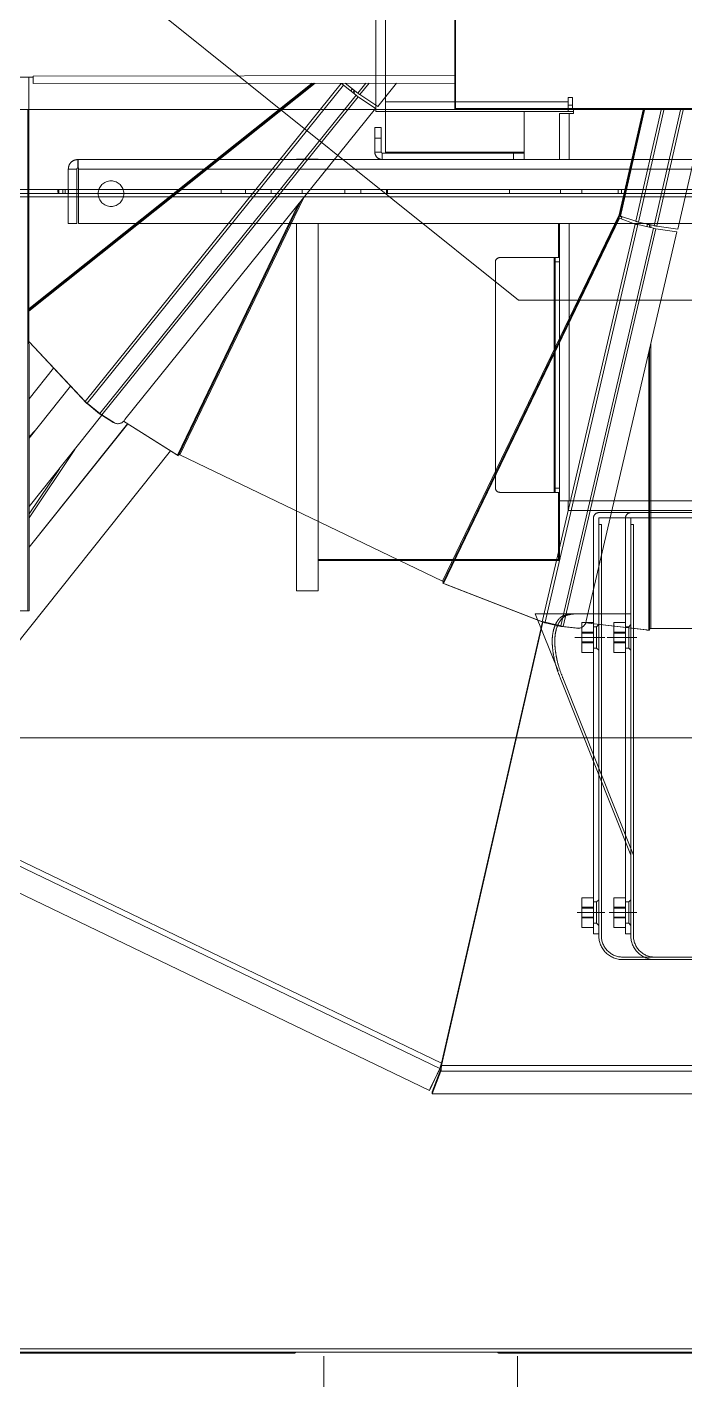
# Model space of a CAD drawing. Extents: x -681219 to -550379, y -242630 to -158199.
# Drawn here: x -668827 to -668519, y -218293 to -217659 of the extents above; entities that cross this region are included whole.
import ezdxf

# ---------------------------------------------------------------- set-up
doc = ezdxf.new("R2010")
doc.units = 0
doc.header["$LTSCALE"] = 1000
doc.linetypes.add('HIDDEN', pattern=[9.525, 6.35, -3.175])
doc.layers.get('0').update_dxf_attribs({"linetype": 'CONTINUOUS'})
doc.layers.add('buyer', color=6, linetype='CONTINUOUS', lineweight=0)

# ---------------------------------------------------------------- blocks, each defined once
blk = doc.blocks.new('A$Caddf9ae6')
at = {"color": 0, "linetype": 'HIDDEN'}
for p, q in [((320, -2185.51), (320, 836.49)), ((321.51, -2185.51), (321.51, 836.49)), ((321.51, -2185.51), (321.51, 836.49)), ((861.49, -2185.51), (861.49, 836.49)), ((863, -2185.51), (863, 836.49)), ((318, -737), (318, 776)), ((318, -737), (318, 776)), ((320, -2127), (320, 779)), ((575, 574.94), (575, -575.06)), ((575, 574.94), (575, -575.06)), ((280.5, -403), (280.5, 403)), ((304, -336.5), (304, 334.5)), ((308.5, -336.29), (308.5, 334.29)), ((334, -336.29), (334, 334.29)), ((863.5, -139.01), (863.5, 305.97)), ((728.68, -166.27), (728.69, 166.37)), ((731.26, 166.49), (731.26, -166.52)), ((741.93, -170.57), (741.93, 166.49)), ((280.16, -159.71), (279.84, 160.29)), ((370, 130.06), (370, -130.17)), ((464, -106.5), (464, 104.5)), ((468.5, -107), (468.5, 105)), ((677.82, -81.42), (677.82, 81.18)), ((679, -81.42), (679, 81.18)), ((523.89, -68.3), (523.89, 68.3)), ((677.82, -66.42), (677.82, 66.18)), ((679, -66.42), (679, 66.18)), ((280.04, -42.7), (336.66, -55.57)), ((469.5, -92.62), (469.5, -48.62)), ((469.5, -77.62), (469.5, -48.62)), ((472, -92.62), (472, -48.62)), ((472, -77.62), (472, -48.62)), ((280.05, -52.97), (335.24, -65.52)), ((335.01, -66.71), (280.06, -54.21)), ((336.66, -55.57), (335.24, -65.52)), ((336.56, -65.85), (337.96, -56.08)), ((337.96, -56.08), (520.21, -98.53)), ((280.06, -61.96), (333.32, -74.07)), ((332.98, -75.34), (280.06, -63.31)), ((335.01, -66.71), (333.32, -74.07)), ((334.52, -74.33), (336.24, -66.97)), ((334.53, -68.8), (334.54, -68.8)), ((334.54, -68.8), (335.82, -68.8)), ((334.54, -70), (334.54, -68.8)), ((335.93, -68.3), (334.65, -68.3)), ((522.64, -110.38), (336.24, -66.97)), ((522.95, -109.26), (336.56, -65.85)), ((523.89, -68.3), (390.41, -68.3)), ((392.56, -68.8), (524.64, -68.8)), ((524.55, -69.16), (394.11, -69.16)), ((521.15, -98.83), (524.55, -69.16)), ((524.55, -69.16), (524.48, -70.11)), ((524.64, -70), (524.64, -68.8)), ((330.49, -82.51), (280.07, -71.05)), ((330.32, -82.84), (280.07, -71.41)), ((280.07, -71.75), (329.97, -83.1)), ((330.49, -82.51), (332.98, -75.34)), ((331.49, -82.87), (334.28, -75.64)), ((334.26, -70), (334.54, -70)), ((520.68, -119.06), (334.28, -75.64)), ((520.92, -117.75), (334.52, -74.33)), ((521.2, -98.85), (524.48, -70.11)), ((528, -88.77), (528, -74.77)), ((657, -87.77), (657, -74.77)), ((320, -81.99), (318, -81.99)), ((331.15, -81.78), (330.63, -82.86)), ((331.15, -81.78), (331.78, -82.08)), ((331.78, -82.08), (331.26, -83.17)), ((667, -77.62), (472, -77.62)), ((667, -80.12), (472, -80.12)), ((475, -77.62), (475, -76.42)), ((475, -76.42), (667.77, -76.42)), ((516.2, -77.62), (667.8, -77.62)), ((517, -77.62), (517, -106.28)), ((521, -85.62), (521, -80.12)), ((523, -78.62), (522, -77.62)), ((523, -80.12), (523, -78.62)), ((523, -78.62), (533, -78.62)), ((525.5, -80.12), (525.5, -85.62)), ((525.93, -85.62), (525.93, -80.12)), ((530.07, -80.12), (530.07, -85.62)), ((530.5, -80.12), (530.5, -85.62)), ((534, -77.62), (533, -78.62)), ((533, -80.12), (533, -78.62)), ((535, -80.12), (535, -85.62)), ((547, -109.44), (630, -76.42)), ((547, -110.64), (630, -77.62)), ((650, -85.62), (650, -80.12)), ((652, -78.62), (651, -77.62)), ((652, -78.62), (662, -78.62)), ((652, -80.12), (652, -78.62)), ((654.5, -80.12), (654.5, -85.62)), ((654.93, -85.62), (654.93, -80.12)), ((659.07, -80.12), (659.07, -85.62)), ((659.5, -80.12), (659.5, -85.62)), ((663, -77.62), (662, -78.62)), ((662, -80.12), (662, -78.62)), ((664, -80.12), (664, -85.62)), ((667, -80.12), (667, -77.62)), ((320, -83.5), (318, -83.5)), ((329.93, -82.96), (329.92, -82.74)), ((330.07, -82.78), (329.93, -82.97)), ((329.97, -83.1), (501.64, -165.77)), ((330.63, -82.86), (331.26, -83.17)), ((502.53, -165.65), (331.26, -83.17)), ((502.76, -165.35), (331.49, -82.87)), ((535, -85.62), (521, -85.62)), ((664, -85.62), (650, -85.62)), ((667, -92.62), (472, -92.62)), ((475, -91.42), (667.77, -91.42)), ((475, -92.62), (475, -91.42)), ((516.2, -92.62), (667.8, -92.62)), ((523, -93.62), (522, -92.62)), ((523, -93.62), (533, -93.62)), ((523, -95.12), (523, -93.62)), ((528, -103.77), (528, -89.77)), ((534, -92.62), (533, -93.62)), ((533, -95.12), (533, -93.62)), ((652, -93.62), (651, -92.62)), ((652, -95.12), (652, -93.62)), ((652, -93.62), (662, -93.62)), ((657, -102.77), (657, -89.77)), ((663, -92.62), (662, -93.62)), ((662, -95.12), (662, -93.62)), ((667, -95.12), (667, -92.62)), ((318, -100.5), (320, -100.5)), ((667, -95.12), (472, -95.12)), ((521, -100.62), (521, -95.12)), ((535, -100.62), (521, -100.62)), ((525.5, -95.12), (525.5, -100.62)), ((525.93, -100.62), (525.93, -95.12)), ((530.07, -95.12), (530.07, -100.62)), ((530.5, -95.12), (530.5, -100.62)), ((535, -95.12), (535, -100.62)), ((650, -100.62), (650, -95.12)), ((664, -100.62), (650, -100.62)), ((654.5, -95.12), (654.5, -100.62)), ((654.93, -100.62), (654.93, -95.12)), ((659.07, -95.12), (659.07, -100.62)), ((659.5, -95.12), (659.5, -100.62)), ((664, -95.12), (664, -100.62)), ((280.5, -105), (275, -105)), ((275, -105), (275, -107)), ((275, -107), (277, -107)), ((277, -192.5), (277, -107)), ((277, -107), (281.5, -107)), ((278.5, -107), (278.5, -105)), ((282.5, -104.5), (280.5, -104.5)), ((280.5, -104.5), (280.5, -105)), ((281.5, -107), (281.5, -104.5)), ((281.5, -192.5), (281.5, -107)), ((282.5, -106.5), (282.5, -104.5)), ((282.5, -106.5), (304, -106.5)), ((282.5, -111), (282.5, -106.5)), ((334, -106.5), (464, -106.5)), ((464, -107), (464, -106.5)), ((464, -107), (464, -111)), ((468.5, -107), (464, -107)), ((517, -106.04), (517, -122.34)), ((523.71, -103.13), (522.93, -110.1)), ((523.73, -102.29), (522.95, -109.26)), ((523.71, -103.13), (523.73, -102.29)), ((523.73, -102.92), (523.71, -103.13)), ((523.73, -102.92), (523.75, -102.08)), ((304, -111), (282.5, -111)), ((320, -110.5), (318, -110.5)), ((350, -111), (334, -111)), ((350, -111.5), (334, -111.5)), ((350, -113), (350, -111)), ((350, -111), (352, -111)), ((352, -113), (350, -113)), ((350, -113), (350, -113.5)), ((350, -113.5), (460, -113.5)), ((350, -113.5), (350, -139)), ((352, -111), (352, -113)), ((352, -111), (458, -111)), ((352, -113), (458, -113)), ((458, -113), (458, -111)), ((458, -111), (460, -111)), ((460, -113), (458, -113)), ((460, -111), (460, -113)), ((464, -111), (460, -111)), ((491.5, -111.5), (460, -111.5)), ((460, -113.5), (460, -113)), ((460, -139), (460, -113.5)), ((464, -111), (491.5, -111)), ((491.5, -111.5), (491.5, -111)), ((491.5, -224), (491.5, -111.5)), ((491.5, -111.5), (492, -111.5)), ((492, -111.5), (492, -224)), ((517, -122.34), (543.65, -111.67)), ((522.64, -110.38), (520.92, -117.75)), ((522.86, -110.44), (521.14, -117.8)), ((522.86, -110.44), (522.64, -110.38)), ((522.93, -110.1), (522.95, -109.26)), ((520.68, -119.06), (502.76, -165.35)), ((521.03, -118.18), (503.11, -164.47)), ((521.03, -118.18), (520.68, -119.06)), ((520.73, -118.97), (727.58, -166.2)), ((728.68, -166.27), (520.79, -118.8)), ((521.14, -117.8), (520.92, -117.75)), ((370, -130.17), (177.47, -370.06)), ((281.5, -127.5), (300.5, -127.5)), ((300.5, -127.5), (300.5, -192.5)), ((301, -127.5), (300.5, -127.5)), ((301, -127.5), (304, -127.5)), ((301, -132.5), (301, -127.5)), ((301, -194), (301, -132.5)), ((304, -132.5), (301, -132.5)), ((318, -134.5), (320, -134.5)), ((863.5, -139.01), (863, -139.01)), ((352, -141), (458, -141)), ((280.5, -160), (178.89, -160)), ((228.16, -159.77), (280.16, -159.71)), ((264.87, -357.52), (264.66, -159.73)), ((268.16, -159.73), (268.37, -357.52)), ((503.11, -164.47), (502.76, -165.35)), ((442.37, -288.84), (501.64, -165.77)), ((605.62, -419.43), (727.58, -166.2)), ((730.06, -167), (607.95, -420.55)), ((727.58, -166.2), (729.15, -166.56)), ((729.2, -166.39), (728.68, -166.27)), ((729.15, -166.56), (729.2, -166.39)), ((729.15, -166.56), (729.87, -166.91)), ((729.2, -166.39), (730, -166.39)), ((729.3, -166.78), (729.87, -166.91)), ((729.87, -166.38), (729.87, -166.38)), ((729.87, -166.91), (730, -166.39)), ((729.87, -166.91), (730.06, -167)), ((729.87, -166.91), (739.45, -171.52)), ((730.06, -167), (740.28, -171.92)), ((730.34, -166.52), (731.26, -166.52)), ((730.34, -166.52), (741.01, -170.57)), ((731.26, -166.52), (741.93, -170.57)), ((741.93, -170.57), (741.01, -170.57)), ((740.28, -171.92), (626.85, -407.45)), ((740.28, -171.92), (739.45, -171.52)), ((268.19, -187.37), (279.21, -196.14)), ((-277, -192.5), (277, -192.5)), ((279.21, -196.14), (273.61, -204.49)), ((281.5, -192.5), (277, -192.5)), ((300.5, -192.5), (281.5, -192.5)), ((281.5, -192.5), (281.5, -197)), ((289, -197.5), (289, -194.5)), ((289, -194.5), (294, -194.5)), ((294, -194.5), (294, -197.5)), ((300.5, -194.5), (294, -194.5)), ((300.5, -192.5), (301, -192.5)), ((300.5, -194.5), (300.5, -197.5)), ((301, -194), (304, -194)), ((318, -191.5), (320, -191.5)), ((320, -192), (318, -192)), ((281.5, -197), (-281.5, -197)), ((268.2, -200.18), (273.61, -204.49)), ((272.89, -205.46), (268.21, -201.73)), ((274.65, -205.36), (280.16, -197.16)), ((280.16, -197.16), (425.94, -314.48)), ((294, -197.5), (289, -197.5)), ((300.5, -197.5), (294, -197.5)), ((272.89, -205.46), (268.22, -211.31)), ((269.14, -212.12), (273.89, -206.23)), ((270.78, -208.1), (271.04, -208.22)), ((271.04, -208.22), (271.56, -207.14)), ((271.55, -207.13), (271.56, -207.14)), ((271.56, -207.14), (272.71, -207.69)), ((273.03, -207.29), (271.87, -206.73)), ((422.99, -326.22), (273.89, -206.23)), ((423.75, -325.34), (274.65, -205.36)), ((318, -204), (320, -204)), ((268.22, -213.32), (268.36, -213.19)), ((417.46, -333.18), (268.36, -213.19)), ((418.25, -332.11), (269.14, -212.12)), ((320, -211.5), (318, -211.5)), ((375.08, -359.41), (268.23, -225.42)), ((374.62, -359.41), (268.23, -226)), ((268.23, -226.81), (373.98, -359.41)), ((303.8, -224), (304, -224)), ((303.8, -224), (303.8, -234.2)), ((334, -224), (506.2, -224)), ((506.2, -224), (506.2, -234.2)), ((303.8, -234.2), (304, -234.2)), ((318, -231.5), (320, -231.5)), ((442.37, -288.84), (322.12, -230.93)), ((323.83, -232.31), (442.83, -289.62)), ((442.59, -289.9), (325.07, -233.31)), ((334, -234.2), (506.2, -234.2)), ((863, -235.51), (863.5, -235.51)), ((863.5, -680.49), (863.5, -235.51)), ((320, -246), (318, -246)), ((318, -258), (320, -258)), ((320, -269.5), (318, -269.5)), ((426.66, -315.16), (442.59, -289.9)), ((426.69, -315.2), (442.12, -290.73)), ((442.59, -289.9), (442.12, -290.73)), ((442.31, -290.7), (442.83, -289.62)), ((605.02, -424.29), (440.6, -293.15)), ((427.94, -313.22), (485.71, -359.3)), ((427.95, -313.2), (485.75, -359.3)), ((427.96, -313.19), (485.76, -359.3)), ((427.1, -320.15), (423.37, -326.09)), ((427.49, -319.4), (423.75, -325.34)), ((427.1, -320.15), (427.49, -319.4)), ((427.2, -319.96), (427.1, -320.15)), ((427.2, -319.96), (427.59, -319.22)), ((422.99, -326.22), (418.25, -332.11)), ((423.17, -326.36), (418.42, -332.25)), ((423.17, -326.36), (422.99, -326.22)), ((423.37, -326.09), (423.75, -325.34)), ((423.9, -325.24), (466.63, -359.32)), ((417.46, -333.18), (389.47, -359.39)), ((418.16, -332.54), (389.48, -359.39)), ((418.16, -332.54), (417.46, -333.18)), ((418.42, -332.25), (418.25, -332.11)), ((308, -336.5), (304, -336.5)), ((308.5, -336.29), (334, -336.29)), ((308.5, -341), (308.5, -337)), ((308.5, -337), (334, -337)), ((334, -341), (308.5, -341)), ((318, -340.98), (320, -340.98)), ((334, -341), (334, -337)), ((410.26, -339.94), (434.59, -359.35)), ((439.9, -338), (471.92, -359.31)), ((318, -342.41), (320, -342.41)), ((318, -343.5), (320, -343.5)), ((318, -345.39), (320, -345.39)), ((416.16, -359.37), (401.77, -347.89)), ((416.2, -359.37), (401.78, -347.88)), ((448.91, -345.19), (470.14, -359.31)), ((451.91, -347.58), (452.12, -347.32)), ((265.37, -357.52), (264.87, -357.52)), ((265.41, -399.02), (265.37, -357.52)), ((268.37, -357.52), (265.37, -357.52)), ((515.53, -359.27), (265.37, -359.52)), ((280.5, -360), (515.5, -360)), ((434.06, -359.35), (431.24, -356.67)), ((515.5, -360), (515.5, -400)), ((515.57, -395.77), (515.53, -359.27))]:
    blk.add_line(p, q, dxfattribs=at)
at = {"color": 8, "linetype": 'HIDDEN'}
for p, q in [((864.8, -130.67), (1314.8, -130.67)), ((864.8, -221.4), (1314.8, -221.4))]:
    blk.add_line(p, q, dxfattribs=at)
at = {"color": 0, "linetype": 'HIDDEN', "flags": 128}
for points in [[(336.24, -66.97), (336.39, -66.36), (336.56, -65.85)], [(331.15, -81.78), (330.94, -81.82), (330.64, -82.08)], [(329.97, -83.1), (329.91, -82.89), (329.85, -82.73)], [(331.26, -83.17), (331.34, -83.1), (331.49, -82.87)], [(522.95, -109.26), (522.79, -109.78), (522.64, -110.38)], [(522.93, -110.1), (522.89, -110.26), (522.86, -110.44)], [(502.76, -165.35), (502.61, -165.58), (502.53, -165.65)], [(273.89, -206.23), (274.28, -205.74), (274.65, -205.36)], [(423.75, -325.34), (423.38, -325.73), (422.99, -326.22)], [(423.37, -326.09), (423.27, -326.21), (423.17, -326.36)]]:
    blk.add_lwpolyline(points, dxfattribs=at)
at = {"color": 0, "linetype": 'HIDDEN'}
blk.add_circle((320, -321), 6, dxfattribs=at)
for centre, radius, start, end in [((319.94, -63.19), 15.48, 346.84876, 351.33765), ((525.35, -68.42), 1.47, 175.16619, 194.79595), ((667.8, -66.42), 11.2, 270, 0), ((667.82, -66.42), 10, 270, 0), ((320.24, -71.18), 13.4, 341.91662, 347.54593), ((341.1, -76.22), 6.84, 164.02673, 175.19443), ((472, -77.62), 2.5, 180, 270), ((667.8, -81.42), 11.2, 270, 0), ((667.82, -81.42), 10, 270, 0), ((330.54, -83.64), 0.788, 83.61457, 136.26459), ((329.97, -82.45), 0.522, 312.35934, 353.05874), ((472, -92.62), 2.5, 180, 270), ((519.84, -102.41), 3.9, 1.75331, 84.51328), ((491.5, -111.5), 0.5, 0, 90), ((527.5, -119.63), 6.84, 164.02673, 175.19443), ((523.59, -118.72), 2.61, 159.44113, 168.0421), ((352, -139), 2, 180, 270), ((458, -139), 2, 270, 0), ((861.99, -139.01), 1.51, 311.98023, 0), ((503.02, -166.29), 1.47, 139.48977, 159.11952), ((738.73, -135.78), 32.4, 249.87762, 254.48235), ((656.48, -932.49), 769.61, 84.42404, 84.61687), ((300.5, -194), 0.5, 270, 0), ((300.5, -194), 3.5, 270, 0), ((260.84, -195.75), 15.48, 321.13448, 325.62337), ((274.25, -216.67), 6.84, 138.31244, 149.48015), ((861.99, -235.51), 1.51, 0, 48.01977), ((443.64, -289.59), 1.47, 149.45191, 169.08166), ((423.92, -317.82), 3.9, 336.03902, 58.79899), ((423.36, -336.66), 6.84, 138.31244, 149.48015), ((420.23, -334.14), 2.61, 133.72684, 142.32781)]:
    blk.add_arc(centre, radius, start, end, dxfattribs=at)
for centre, major_axis, ratio, start_param, end_param in [((334.54, -70.5), (5.87, 0), 0.289406, 1.353758, 1.570796), ((524.64, -70.5), (0, 1.7), 0.089314, 0, 0.663225), ((334.54, -70.5), (5.77, 0), 0.086662, 1.397969, 1.570796), ((524.64, -70.5), (0, 0.5), 0.51284, 0, 0.663225), ((270.82, -208.67), (5.2, -2.5), 0.086662, 1.397969, 1.570796), ((270.82, -208.67), (5.29, -2.55), 0.289406, 1.353758, 1.570796), ((442.09, -291.15), (0.217, 0.45), 0.51284, 0, 0.663225), ((442.09, -291.15), (0.74, 1.53), 0.089314, 0, 0.663225)]:
    blk.add_ellipse(centre, major_axis=major_axis, ratio=ratio, start_param=start_param, end_param=end_param, dxfattribs=at)
for points in [[(517, -104.17), (518.18, -108.69), (521.42, -111.44), (524.32, -112.55), (527.28, -113.09), (529.46, -113.23), (531.66, -113.17), (534.85, -112.84), (538.18, -112.25), (542.44, -111.12), (547, -109.44)], [(517, -105.37), (518.18, -109.89), (521.42, -112.64), (524.32, -113.75), (527.28, -114.29), (529.46, -114.43), (531.66, -114.37), (534.85, -114.04), (538.18, -113.45), (542.44, -112.32), (547, -110.64)]]:
    blk.add_spline(points, degree=3, dxfattribs=at)
for points, knots in [([(308.5, -336.29), (307.91, -336.31), (306.73, -336.34), (305.24, -336.4), (304.2, -336.45), (304.07, -336.48), (304, -336.5)], [0, 0, 0, 0, 0.249999, 0.499998, 0.75, 1, 1, 1, 1]), ([(304, -336.5), (304.07, -337.09), (304.2, -338.27), (305.24, -339.76), (306.73, -340.8), (307.91, -340.93), (308.5, -341)], [0, 0, 0, 0, 0.25, 0.5, 0.75, 1, 1, 1, 1]), ([(308, -336.5), (308.01, -336.57), (308.02, -336.7), (308.14, -336.86), (308.3, -336.98), (308.43, -336.99), (308.5, -337)], [0, 0, 0, 0, 0.249991, 0.500001, 0.750009, 1, 1, 1, 1]), ([(318, -345.95), (318.52, -345.92), (319.36, -345.88), (319.9, -345.65), (319.97, -345.48), (320, -345.39)], [0, 0, 0, 0, 0.434979, 0.715011, 1, 1, 1, 1])]:
    blk.add_open_spline(points, degree=3, knots=knots, dxfattribs=at)

msp = doc.modelspace()

# ---------------------------------------------------------------- block references
at = {"layer": 'buyer', "color": 6, "rotation": 270}
msp.add_blockref('A$Caddf9ae6', (-668466.9156, -217417.0717), dxfattribs=at)

doc.saveas('drawing.dxf')
